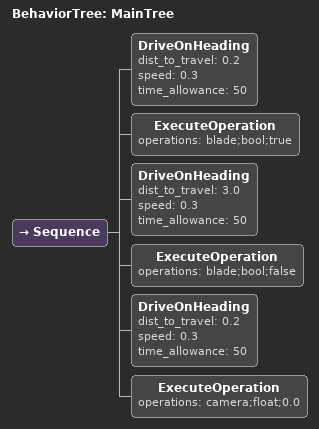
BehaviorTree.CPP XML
<root BTCPP_format="4" main_tree_to_execute="MainTree">
  <BehaviorTree ID="MainTree">
    <Sequence>

      <DriveOnHeading dist_to_travel="0.2" speed="0.3" time_allowance="50"/>

      <ExecuteOperation operations="blade;bool;true"/>

      <DriveOnHeading dist_to_travel="3.0" speed="0.3" time_allowance="50"/>

      <ExecuteOperation operations="blade;bool;false"/>

      <DriveOnHeading dist_to_travel="0.2" speed="0.3" time_allowance="50"/>

      <ExecuteOperation operations="camera;float;0.0"/>

    </Sequence>
  </BehaviorTree>
</root>
